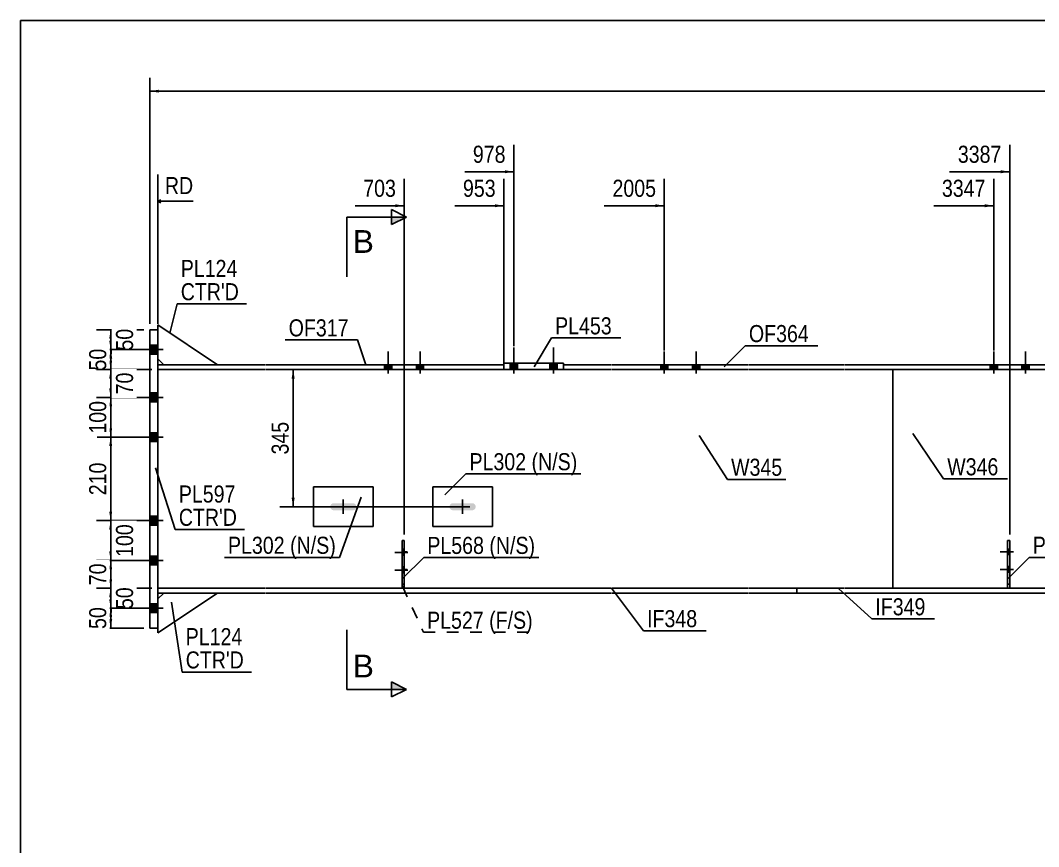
# Model space of a CAD drawing. Header units: millimetres. Extents: x -26 to 377, y -200 to 77.
# Drawn here: x -23 to 147.7, y -61.6 to 76.9 of the extents above; entities that cross this region are included whole.
import ezdxf

# ---------------------------------------------------------------- set-up
doc = ezdxf.new("R2010")
doc.units = ezdxf.units.MM
doc.linetypes.add('DXK_LINE_DOT1', pattern=[1.8814, 0.9407, -0.9407])
doc.linetypes.add('DXK_LINE_DOT2', pattern=[3.9198, 1.9599, -1.9599])
doc.styles.add('Arial', font='ARIAL.TTF', dxfattribs={"height": 0.2})
doc.styles.add('Arial Narrow', font='ARIALN.TTF', dxfattribs={"height": 0.2})

# ---------------------------------------------------------------- blocks, each defined once
blk = doc.blocks.new('Unknown-627307288-1211')
at = {"color": 5, "linetype": 'Continuous'}
for p, q in [((376.96, 76.87), (-23.04, 76.87)), ((-23.04, 76.87), (-23.04, -200.13))]:
    blk.add_line(p, q, dxfattribs=at)
blk = doc.blocks.new('Part-627307288-1352 - 1232')
at = {"color": 2, "linetype": 'Continuous'}
blk.add_line((123.25, -18.33), (123.25, 18.33), dxfattribs=at)
at = {"color": 7, "linetype": 'DXK_LINE_DOT1'}
for p, q in [((123.25, 18.33), (131.25, 18.33)), ((131.35, 18.33), (154.28, 18.33)), ((131.25, -18.33), (123.25, -18.33)), ((154.28, -18.33), (131.35, -18.33))]:
    blk.add_line(p, q, dxfattribs=at)
blk = doc.blocks.new('Bolt-627307288-1235 - 1232')
at = {"linetype": 'Continuous'}
for points in [[(142.82, -12.7), (142.82, -11.76), (142.48, -11.76), (142.48, -12.7)], [(142.82, -15.65), (142.82, -14.71), (142.48, -14.71), (142.48, -15.65)]]:
    blk.add_hatch(color=3, dxfattribs=at).paths.add_polyline_path(points)
at = {"color": 3, "linetype": 'Continuous'}
for p, q in [((142.82, -11.76), (142.48, -11.76)), ((143.45, -12.23), (141.25, -12.23)), ((142.82, -12.7), (142.48, -12.7)), ((143.45, -15.18), (141.25, -15.18)), ((142.82, -14.71), (142.48, -14.71)), ((142.82, -15.65), (142.48, -15.65))]:
    blk.add_line(p, q, dxfattribs=at)
blk = doc.blocks.new('Bolt-627307288-1236 - 1232')
at = {"color": 3, "linetype": 'DXK_LINE_DOT2'}
for p, q in [((142.82, -11.76), (142.48, -11.76)), ((143.35, -12.23), (142.48, -12.23)), ((142.82, -12.7), (142.48, -12.7)), ((142.82, -14.71), (142.48, -14.71)), ((143.35, -15.18), (142.48, -15.18)), ((142.82, -15.65), (142.48, -15.65))]:
    blk.add_line(p, q, dxfattribs=at)
blk = doc.blocks.new('Part-627307288-1543 - 1232')
at = {"color": 2, "linetype": 'Continuous'}
for p, q in [((0, 25), (0, 25.8)), ((0, 25.8), (10, 19.13)), ((0, 20.13), (1, 19.13))]:
    blk.add_line(p, q, dxfattribs=at)
at = {"color": 7, "linetype": 'DXK_LINE_DOT1'}
for p, q in [((0, 25), (0, 20.13)), ((10, 19.13), (1, 19.13))]:
    blk.add_line(p, q, dxfattribs=at)
blk = doc.blocks.new('Part-627307288-1286 - 1232')
at = {"color": 2, "linetype": 'Continuous'}
for p, q in [((46.1, -8), (46.1, -1.34)), ((46.1, -1.34), (56.1, -1.34)), ((56.1, -1.34), (56.1, -8)), ((56.1, -8), (46.1, -8))]:
    blk.add_line(p, q, dxfattribs=at)
blk = doc.blocks.new('Part-627307288-1308 - 1232')
at = {"color": 2, "linetype": 'Continuous'}
for p, q in [((68.02, 19.13), (68.02, 18.33)), ((68.02, 19.13), (76.02, 19.13)), ((76.12, 19.13), (99.05, 19.13)), ((99.15, 19.13), (115.15, 19.13)), ((115.25, 19.13), (131.25, 19.13)), ((131.35, 19.13), (154.28, 19.13)), ((154.38, 19.13), (162.38, 19.13)), ((162.38, 19.13), (162.38, 18.33)), ((68.02, 18.33), (76.02, 18.33)), ((76.12, 18.33), (99.05, 18.33)), ((99.15, 18.33), (115.15, 18.33)), ((115.25, 18.33), (131.25, 18.33)), ((131.35, 18.33), (154.28, 18.33)), ((154.38, 18.33), (162.38, 18.33))]:
    blk.add_line(p, q, dxfattribs=at)
blk = doc.blocks.new('Part-627307288-1330 - 1232')
at = {"color": 2, "linetype": 'Continuous'}
for p, q in [((0, -18.33), (18, -18.33)), ((18.1, -18.33), (76.02, -18.33)), ((76.12, -18.33), (99.05, -18.33)), ((99.15, -18.33), (107.15, -18.33)), ((107.15, -19.13), (107.15, -18.33)), ((0, -19.13), (18, -19.13)), ((18.1, -19.13), (76.02, -19.13)), ((76.12, -19.13), (99.05, -19.13)), ((99.15, -19.13), (107.15, -19.13))]:
    blk.add_line(p, q, dxfattribs=at)
at = {"color": 7, "linetype": 'DXK_LINE_DOT1'}
blk.add_line((0, -19.13), (0, -18.33), dxfattribs=at)
blk = doc.blocks.new('Bolt-627307288-1720 - 1232')
at = {"linetype": 'Continuous'}
blk.add_hatch(color=3, dxfattribs=at).paths.add_polyline_path([(33.12, -5.09), (33.25, -4.9), (33.3, -4.67), (33.25, -4.44), (33.12, -4.25), (32.93, -4.12), (32.7, -4.07), (29.5, -4.07), (29.27, -4.12), (29.08, -4.25), (28.95, -4.44), (28.9, -4.67), (28.95, -4.9), (29.08, -5.09), (29.27, -5.22), (29.5, -5.27), (32.7, -5.27), (32.93, -5.22)])
at = {"color": 3, "linetype": 'Continuous'}
for p, q in [((29.9, -4.67), (32.3, -4.67)), ((31.1, -5.87), (31.1, -3.47))]:
    blk.add_line(p, q, dxfattribs=at)
blk = doc.blocks.new('Part-627307288-1514 - 1232')
at = {"color": 2, "linetype": 'Continuous'}
for p, q in [((-1.33, 25), (0, 25)), ((-1.33, 25), (-1.33, -25)), ((0, 25), (0, -25)), ((0, -25), (-1.33, -25))]:
    blk.add_line(p, q, dxfattribs=at)
blk = doc.blocks.new('Bolt-627307288-1740 - 1232')
at = {"linetype": 'Continuous'}
for points in [[(41.3, -12.8), (41.3, -11.86), (40.97, -11.86), (40.97, -12.8)], [(41.3, -15.75), (41.3, -14.81), (40.97, -14.81), (40.97, -15.75)]]:
    blk.add_hatch(color=3, dxfattribs=at).paths.add_polyline_path(points)
at = {"color": 3, "linetype": 'Continuous'}
for p, q in [((41.3, -11.86), (40.97, -11.86)), ((41.93, -12.33), (39.73, -12.33)), ((41.3, -12.8), (40.97, -12.8)), ((41.93, -15.28), (39.73, -15.28)), ((41.3, -14.81), (40.97, -14.81)), ((41.3, -15.75), (40.97, -15.75))]:
    blk.add_line(p, q, dxfattribs=at)
blk = doc.blocks.new('Part-627307288-1548 - 1232')
at = {"color": 2, "linetype": 'Continuous'}
for p, q in [((10, -19.13), (0, -25.8)), ((1, -19.13), (0, -20.13)), ((0, -25.8), (0, -25))]:
    blk.add_line(p, q, dxfattribs=at)
at = {"color": 7, "linetype": 'DXK_LINE_DOT1'}
for p, q in [((0, -20.13), (0, -25)), ((1, -19.13), (10, -19.13))]:
    blk.add_line(p, q, dxfattribs=at)
blk = doc.blocks.new('Part-627307288-1614 - 1232')
at = {"color": 2, "linetype": 'Continuous'}
for p, q in [((68.02, 19.4), (58.02, 19.4)), ((58.02, 19.4), (58.02, 18.33)), ((68.02, 18.33), (68.02, 19.4)), ((58.02, 18.33), (68.02, 18.33))]:
    blk.add_line(p, q, dxfattribs=at)
blk = doc.blocks.new('Part-627307288-1636 - 1232')
at = {"color": 2, "linetype": 'Continuous'}
for p, q in [((107.15, -19.13), (107.15, -18.33)), ((107.15, -18.33), (115.15, -18.33)), ((115.25, -18.33), (131.25, -18.33)), ((131.35, -18.33), (154.28, -18.33)), ((115.15, -19.13), (107.15, -19.13)), ((131.25, -19.13), (115.25, -19.13)), ((154.28, -19.13), (131.35, -19.13))]:
    blk.add_line(p, q, dxfattribs=at)
blk = doc.blocks.new('Part-627307288-1706 - 1232')
at = {"color": 7, "linetype": 'DXK_LINE_DOT1'}
for p, q in [((0, 18.33), (0, -18.33)), ((0, 18.33), (18, 18.33)), ((18.1, 18.33), (76.02, 18.33)), ((76.12, 18.33), (99.05, 18.33)), ((99.15, 18.33), (115.15, 18.33)), ((115.25, 18.33), (123.25, 18.33)), ((0, -18.33), (18, -18.33)), ((18.1, -18.33), (76.02, -18.33)), ((76.12, -18.33), (99.05, -18.33)), ((99.15, -18.33), (115.15, -18.33)), ((115.25, -18.33), (123.25, -18.33))]:
    blk.add_line(p, q, dxfattribs=at)
at = {"color": 2, "linetype": 'Continuous'}
blk.add_line((123.25, 18.33), (123.25, -18.33), dxfattribs=at)
blk = doc.blocks.new('Bolt-627307288-1708 - 1232')
at = {"linetype": 'Continuous'}
for points in [[(59.08, 18.33), (60.28, 18.33), (60.28, 19.4), (59.08, 19.4)], [(59.08, 18.33), (60.28, 18.33), (60.28, 19.4), (59.08, 19.4)], [(65.75, 18.33), (66.95, 18.33), (66.95, 19.4), (65.75, 19.4)], [(65.75, 18.33), (66.95, 18.33), (66.95, 19.4), (65.75, 19.4)]]:
    blk.add_hatch(color=3, dxfattribs=at).paths.add_polyline_path(points)
at = {"color": 3, "linetype": 'Continuous'}
for p, q in [((59.68, 17.67), (59.68, 22)), ((59.68, 17.67), (59.68, 22)), ((66.35, 17.67), (66.35, 22)), ((66.35, 17.67), (66.35, 22)), ((59.08, 18.33), (59.08, 19.4)), ((59.08, 18.33), (59.08, 19.4)), ((60.28, 18.33), (60.28, 19.4)), ((60.28, 18.33), (60.28, 19.4)), ((65.75, 18.33), (65.75, 19.4)), ((65.75, 18.33), (65.75, 19.4)), ((66.95, 18.33), (66.95, 19.4)), ((66.95, 18.33), (66.95, 19.4))]:
    blk.add_line(p, q, dxfattribs=at)
blk = doc.blocks.new('Bolt-627307288-1717 - 1232')
at = {"linetype": 'Continuous'}
blk.add_hatch(color=3, dxfattribs=at).paths.add_polyline_path([(53.12, -5.09), (53.25, -4.9), (53.3, -4.67), (53.25, -4.44), (53.12, -4.25), (52.93, -4.12), (52.7, -4.07), (49.5, -4.07), (49.27, -4.12), (49.08, -4.25), (48.95, -4.44), (48.9, -4.67), (48.95, -4.9), (49.08, -5.09), (49.27, -5.22), (49.5, -5.27), (52.7, -5.27), (52.93, -5.22)])
at = {"color": 3, "linetype": 'Continuous'}
for p, q in [((49.9, -4.67), (52.3, -4.67)), ((51.1, -5.87), (51.1, -3.47))]:
    blk.add_line(p, q, dxfattribs=at)
blk = doc.blocks.new('Part-627307288-1727 - 1232')
at = {"color": 2, "linetype": 'Continuous'}
for p, q in [((26.1, -8), (26.1, -1.34)), ((26.1, -1.34), (36.1, -1.34)), ((36.1, -1.34), (36.1, -8)), ((36.1, -8), (26.1, -8))]:
    blk.add_line(p, q, dxfattribs=at)
blk = doc.blocks.new('Part-627307288-1732 - 1232')
at = {"color": 7, "linetype": 'DXK_LINE_DOT1'}
for p, q in [((40.97, -18.33), (40.97, -10.33)), ((40.97, -10.33), (41.3, -10.33)), ((41.3, -18.33), (41.3, -10.33)), ((40.97, -17.67), (41.3, -17.67)), ((41.3, -18.33), (40.97, -18.33))]:
    blk.add_line(p, q, dxfattribs=at)
blk = doc.blocks.new('Part-627307288-1737 - 1232')
at = {"color": 2, "linetype": 'Continuous'}
for p, q in [((40.97, -18.33), (40.97, -10.33)), ((40.97, -10.33), (41.3, -10.33)), ((41.3, -18.33), (41.3, -10.33))]:
    blk.add_line(p, q, dxfattribs=at)
blk = doc.blocks.new('Bolt-627307288-1739 - 1232')
at = {"color": 3, "linetype": 'DXK_LINE_DOT2'}
for p, q in [((41.3, -11.78), (40.97, -11.78)), ((41.83, -12.25), (40.97, -12.25)), ((41.3, -12.72), (40.97, -12.72)), ((41.3, -14.73), (40.97, -14.73)), ((41.83, -15.2), (40.97, -15.2)), ((41.3, -15.67), (40.97, -15.67))]:
    blk.add_line(p, q, dxfattribs=at)
blk = doc.blocks.new('Bolt-627307288-1741 - 1232')
at = {"linetype": 'Continuous'}
for points in [[(-1.33, 22.4), (-1.33, 20.93), (0, 20.93), (0, 22.4)], [(-1.33, 22.4), (-1.33, 20.93), (0, 20.93), (0, 22.4)], [(-1.33, 14.4), (-1.33, 12.93), (0, 12.93), (0, 14.4)], [(-1.33, 14.4), (-1.33, 12.93), (0, 12.93), (0, 14.4)], [(-1.33, 7.73), (-1.33, 6.27), (0, 6.27), (0, 7.73)], [(-1.33, 7.73), (-1.33, 6.27), (0, 6.27), (0, 7.73)], [(-1.33, -6.27), (-1.33, -7.73), (0, -7.73), (0, -6.27)], [(-1.33, -6.27), (-1.33, -7.73), (0, -7.73), (0, -6.27)], [(-1.33, -12.93), (-1.33, -14.4), (0, -14.4), (0, -12.93)], [(-1.33, -12.93), (-1.33, -14.4), (0, -14.4), (0, -12.93)], [(-1.33, -20.93), (-1.33, -22.4), (0, -22.4), (0, -20.93)], [(-1.33, -20.93), (-1.33, -22.4), (0, -22.4), (0, -20.93)]]:
    blk.add_hatch(color=3, dxfattribs=at).paths.add_polyline_path(points)
at = {"color": 3, "linetype": 'Continuous'}
for p, q in [((0, 22.4), (-1.33, 22.4)), ((0, 22.4), (-1.33, 22.4)), ((0.89, 21.67), (-5.33, 21.67)), ((0.89, 21.67), (-5.33, 21.67)), ((0, 20.93), (-1.33, 20.93)), ((0, 20.93), (-1.33, 20.93)), ((0.89, 13.67), (-5.33, 13.67)), ((0.89, 13.67), (-5.33, 13.67)), ((0, 14.4), (-1.33, 14.4)), ((0, 14.4), (-1.33, 14.4)), ((0, 12.93), (-1.33, 12.93)), ((0, 12.93), (-1.33, 12.93)), ((0.89, 7), (-5.33, 7)), ((0.89, 7), (-5.33, 7)), ((0, 7.73), (-1.33, 7.73)), ((0, 7.73), (-1.33, 7.73)), ((0, 6.27), (-1.33, 6.27)), ((0, 6.27), (-1.33, 6.27)), ((0, -6.27), (-1.33, -6.27)), ((0, -6.27), (-1.33, -6.27)), ((0.89, -7), (-5.33, -7)), ((0.89, -7), (-5.33, -7)), ((0, -7.73), (-1.33, -7.73)), ((0, -7.73), (-1.33, -7.73)), ((0, -12.93), (-1.33, -12.93)), ((0, -12.93), (-1.33, -12.93)), ((0.89, -13.67), (-5.33, -13.67)), ((0.89, -13.67), (-5.33, -13.67)), ((0, -14.4), (-1.33, -14.4)), ((0, -14.4), (-1.33, -14.4)), ((0.89, -21.67), (-5.33, -21.67)), ((0.89, -21.67), (-5.33, -21.67)), ((0, -20.93), (-1.33, -20.93)), ((0, -20.93), (-1.33, -20.93)), ((0, -22.4), (-1.33, -22.4)), ((0, -22.4), (-1.33, -22.4))]:
    blk.add_line(p, q, dxfattribs=at)
blk = doc.blocks.new('Part-627307288-1763 - 1232')
at = {"color": 2, "linetype": 'Continuous'}
for p, q in [((18, 19.13), (0, 19.13)), ((58.02, 19.13), (18.1, 19.13)), ((58.02, 18.33), (58.02, 19.13)), ((0, 18.33), (18, 18.33)), ((18.1, 18.33), (58.02, 18.33))]:
    blk.add_line(p, q, dxfattribs=at)
at = {"color": 7, "linetype": 'DXK_LINE_DOT1'}
blk.add_line((0, 19.13), (0, 18.33), dxfattribs=at)
blk = doc.blocks.new('Part-627307288-1800 - 1232')
at = {"color": 7, "linetype": 'DXK_LINE_DOT1'}
for p, q in [((142.48, -18.31), (142.48, -10.31)), ((142.48, -10.31), (142.82, -10.31)), ((142.82, -18.31), (142.82, -10.31)), ((142.48, -17.65), (142.82, -17.65)), ((142.82, -18.31), (142.48, -18.31))]:
    blk.add_line(p, q, dxfattribs=at)
blk = doc.blocks.new('Part-627307288-1805 - 1232')
at = {"color": 2, "linetype": 'Continuous'}
for p, q in [((142.48, -18.31), (142.48, -10.31)), ((142.48, -10.31), (142.82, -10.31)), ((142.82, -18.31), (142.82, -10.31)), ((142.82, -18.31), (142.48, -18.31))]:
    blk.add_line(p, q, dxfattribs=at)
blk = doc.blocks.new('Bolt-627307288-6347 - 1232')
at = {"linetype": 'Continuous'}
for points in [[(39.23, 19.13), (38.03, 19.13), (38.03, 18.33), (39.23, 18.33)], [(39.23, 19.13), (38.03, 19.13), (38.03, 18.33), (39.23, 18.33)], [(44.57, 19.13), (43.37, 19.13), (43.37, 18.33), (44.57, 18.33)], [(44.57, 19.13), (43.37, 19.13), (43.37, 18.33), (44.57, 18.33)]]:
    blk.add_hatch(color=3, dxfattribs=at).paths.add_polyline_path(points)
at = {"color": 3, "linetype": 'Continuous'}
for p, q in [((38.63, 17.67), (38.63, 21.33)), ((38.63, 17.67), (38.63, 21.33)), ((43.97, 17.67), (43.97, 21.33)), ((43.97, 17.67), (43.97, 21.33)), ((38.03, 18.33), (38.03, 19.13)), ((38.03, 18.33), (38.03, 19.13)), ((39.23, 18.33), (39.23, 19.13)), ((39.23, 18.33), (39.23, 19.13)), ((43.37, 18.33), (43.37, 19.13)), ((43.37, 18.33), (43.37, 19.13)), ((44.57, 18.33), (44.57, 19.13)), ((44.57, 18.33), (44.57, 19.13))]:
    blk.add_line(p, q, dxfattribs=at)
blk = doc.blocks.new('Bolt-627307288-6358 - 1232')
at = {"linetype": 'Continuous'}
for points in [[(140.75, 19.13), (139.55, 19.13), (139.55, 18.33), (140.75, 18.33)], [(140.75, 19.13), (139.55, 19.13), (139.55, 18.33), (140.75, 18.33)], [(146.08, 19.13), (144.88, 19.13), (144.88, 18.33), (146.08, 18.33)], [(146.08, 19.13), (144.88, 19.13), (144.88, 18.33), (146.08, 18.33)]]:
    blk.add_hatch(color=3, dxfattribs=at).paths.add_polyline_path(points)
at = {"color": 3, "linetype": 'Continuous'}
for p, q in [((140.15, 17.67), (140.15, 21.33)), ((140.15, 17.67), (140.15, 21.33)), ((145.48, 17.67), (145.48, 21.33)), ((145.48, 17.67), (145.48, 21.33)), ((139.55, 18.33), (139.55, 19.13)), ((139.55, 18.33), (139.55, 19.13)), ((140.75, 18.33), (140.75, 19.13)), ((140.75, 18.33), (140.75, 19.13)), ((144.88, 18.33), (144.88, 19.13)), ((144.88, 18.33), (144.88, 19.13)), ((146.08, 18.33), (146.08, 19.13)), ((146.08, 18.33), (146.08, 19.13))]:
    blk.add_line(p, q, dxfattribs=at)
blk = doc.blocks.new('Bolt-627307288-6364 - 1232')
at = {"linetype": 'Continuous'}
for points in [[(85.52, 19.13), (84.32, 19.13), (84.32, 18.33), (85.52, 18.33)], [(85.52, 19.13), (84.32, 19.13), (84.32, 18.33), (85.52, 18.33)], [(90.85, 19.13), (89.65, 19.13), (89.65, 18.33), (90.85, 18.33)], [(90.85, 19.13), (89.65, 19.13), (89.65, 18.33), (90.85, 18.33)]]:
    blk.add_hatch(color=3, dxfattribs=at).paths.add_polyline_path(points)
at = {"color": 3, "linetype": 'Continuous'}
for p, q in [((84.92, 17.67), (84.92, 21.33)), ((84.92, 17.67), (84.92, 21.33)), ((90.25, 17.67), (90.25, 21.33)), ((90.25, 17.67), (90.25, 21.33)), ((84.32, 18.33), (84.32, 19.13)), ((84.32, 18.33), (84.32, 19.13)), ((85.52, 18.33), (85.52, 19.13)), ((85.52, 18.33), (85.52, 19.13)), ((89.65, 18.33), (89.65, 19.13)), ((89.65, 18.33), (89.65, 19.13)), ((90.85, 18.33), (90.85, 19.13)), ((90.85, 18.33), (90.85, 19.13))]:
    blk.add_line(p, q, dxfattribs=at)
blk = doc.blocks.new('StraightDimension-627307288-5131 - 1232')
at = {"linetype": 'Continuous'}
for points in [[(-8.15, 12.17), (-7.9, 13.67), (-7.65, 12.17)], [(-7.65, 8.5), (-7.9, 7), (-8.15, 8.5)]]:
    blk.add_hatch(color=7, dxfattribs=at).paths.add_polyline_path(points)
at = {"color": 7, "linetype": 'Continuous'}
for p, q in [((-1, 13.67), (-10.15, 13.67)), ((-7.9, 7), (-7.9, 13.67)), ((-1, 7), (-10.15, 7))]:
    blk.add_line(p, q, dxfattribs=at)
at = {"color": 0}
blk.add_wipeout([(-8.05, 13.68), (-12.25, 13.68), (-12.25, 6.99), (-8.05, 6.99)], dxfattribs=at)
at = {"color": 3, "style": 'Arial Narrow'}
blk.add_text('100', height=2.863, rotation=90.0002, dxfattribs=at).set_placement((-8.65, 7.59))
blk = doc.blocks.new('StraightDimension-627307288-9044 - 1232')
at = {"linetype": 'Continuous'}
blk.add_hatch(color=7, dxfattribs=at).paths.add_polyline_path([(58.18, 51.74), (59.68, 51.49), (58.18, 51.24)])
at = {"color": 7, "linetype": 'Continuous'}
for p, q in [((59.68, 22.23), (59.68, 55.99)), ((51.45, 51.49), (59.68, 51.49))]:
    blk.add_line(p, q, dxfattribs=at)
at = {"color": 0}
blk.add_wipeout([(58.91, 52.39), (58.91, 56.59), (52.22, 56.59), (52.22, 52.39)], dxfattribs=at)
at = {"color": 3, "style": 'Arial Narrow'}
blk.add_text('978', height=2.863, dxfattribs=at).set_placement((52.82, 52.99))
blk = doc.blocks.new('StraightDimension-627307288-5128 - 1232')
at = {"linetype": 'Continuous'}
for points in [[(-8.15, 23.5), (-7.9, 25), (-7.65, 23.5)], [(-7.65, 23.17), (-7.9, 21.67), (-8.15, 23.17)]]:
    blk.add_hatch(color=7, dxfattribs=at).paths.add_polyline_path(points)
at = {"color": 7, "linetype": 'Continuous'}
for p, q in [((-2.33, 25), (-10.3, 25)), ((-7.9, 21.67), (-7.9, 25)), ((-1, 21.67), (-10.3, 21.67))]:
    blk.add_line(p, q, dxfattribs=at)
at = {"color": 0}
blk.add_wipeout([(-3.55, 25.76), (-7.75, 25.76), (-7.75, 20.91), (-3.55, 20.91)], dxfattribs=at)
at = {"color": 3, "style": 'Arial Narrow'}
blk.add_text('50', height=2.863, rotation=90.0002, dxfattribs=at).set_placement((-4.15, 21.51))
blk = doc.blocks.new('StraightDimension-627307288-7084 - 1232')
at = {"linetype": 'Continuous'}
blk.add_hatch(color=7, dxfattribs=at).paths.add_polyline_path([(0.17, 64.75), (-1.33, 65), (0.17, 65.25)])
at = {"color": 7, "linetype": 'Continuous'}
for p, q in [((-1.33, 26), (-1.33, 67.25)), ((-1.33, 65), (353.97, 65))]:
    blk.add_line(p, q, dxfattribs=at)
blk = doc.blocks.new('StraightDimension-627307288-5129 - 1232')
at = {"linetype": 'Continuous'}
for points in [[(-8.15, 20.17), (-7.9, 21.67), (-7.65, 20.17)], [(-7.65, 19.83), (-7.9, 18.33), (-8.15, 19.83)]]:
    blk.add_hatch(color=7, dxfattribs=at).paths.add_polyline_path(points)
at = {"color": 7, "linetype": 'Continuous'}
for p, q in [((-1, 21.67), (-10.15, 21.67)), ((-7.9, 18.33), (-7.9, 21.67)), ((-1, 18.33), (-10.15, 18.33))]:
    blk.add_line(p, q, dxfattribs=at)
at = {"color": 0}
blk.add_wipeout([(-8.05, 22.43), (-12.25, 22.43), (-12.25, 17.57), (-8.05, 17.57)], dxfattribs=at)
at = {"color": 3, "style": 'Arial Narrow'}
blk.add_text('50', height=2.863, rotation=90.0002, dxfattribs=at).set_placement((-8.65, 18.17))
blk = doc.blocks.new('StraightDimension-627307288-5130 - 1232')
at = {"linetype": 'Continuous'}
for points in [[(-8.15, 16.83), (-7.9, 18.33), (-7.65, 16.83)], [(-7.65, 15.17), (-7.9, 13.67), (-8.15, 15.17)]]:
    blk.add_hatch(color=7, dxfattribs=at).paths.add_polyline_path(points)
at = {"color": 7, "linetype": 'Continuous'}
for p, q in [((-1, 18.33), (-10.3, 18.33)), ((-7.9, 13.67), (-7.9, 18.33)), ((-1, 13.67), (-10.3, 13.67))]:
    blk.add_line(p, q, dxfattribs=at)
at = {"color": 0}
blk.add_wipeout([(-3.55, 18.43), (-7.75, 18.43), (-7.75, 13.57), (-3.55, 13.57)], dxfattribs=at)
at = {"color": 3, "style": 'Arial Narrow'}
blk.add_text('70', height=2.863, rotation=90.0002, dxfattribs=at).set_placement((-4.15, 14.17))
blk = doc.blocks.new('StraightDimension-627307288-5132 - 1232')
at = {"linetype": 'Continuous'}
for points in [[(-8.15, 5.5), (-7.9, 7), (-7.65, 5.5)], [(-7.65, -5.5), (-7.9, -7), (-8.15, -5.5)]]:
    blk.add_hatch(color=7, dxfattribs=at).paths.add_polyline_path(points)
at = {"color": 7, "linetype": 'Continuous'}
for p, q in [((-1, 7), (-10.15, 7)), ((-7.9, -7), (-7.9, 7)), ((-1, -7), (-10.15, -7))]:
    blk.add_line(p, q, dxfattribs=at)
at = {"color": 0}
blk.add_wipeout([(-8.05, 3.34), (-12.25, 3.34), (-12.25, -3.34), (-8.05, -3.34)], dxfattribs=at)
at = {"color": 3, "style": 'Arial Narrow'}
blk.add_text('210', height=2.863, rotation=90.0002, dxfattribs=at).set_placement((-8.65, -2.74))
blk = doc.blocks.new('StraightDimension-627307288-5133 - 1232')
at = {"linetype": 'Continuous'}
for points in [[(-8.15, -8.5), (-7.9, -7), (-7.65, -8.5)], [(-7.65, -12.17), (-7.9, -13.67), (-8.15, -12.17)]]:
    blk.add_hatch(color=7, dxfattribs=at).paths.add_polyline_path(points)
at = {"color": 7, "linetype": 'Continuous'}
for p, q in [((-1, -7), (-10.3, -7)), ((-7.9, -13.67), (-7.9, -7)), ((-0.11, -13.67), (-10.3, -13.67))]:
    blk.add_line(p, q, dxfattribs=at)
at = {"color": 0}
blk.add_wipeout([(-3.55, -6.99), (-7.75, -6.99), (-7.75, -13.68), (-3.55, -13.68)], dxfattribs=at)
at = {"color": 3, "style": 'Arial Narrow'}
blk.add_text('100', height=2.863, rotation=90.0002, dxfattribs=at).set_placement((-4.15, -13.08))
blk = doc.blocks.new('StraightDimension-627307288-5134 - 1232')
at = {"linetype": 'Continuous'}
for points in [[(-8.15, -15.17), (-7.9, -13.67), (-7.65, -15.17)], [(-7.65, -16.83), (-7.9, -18.33), (-8.15, -16.83)]]:
    blk.add_hatch(color=7, dxfattribs=at).paths.add_polyline_path(points)
at = {"color": 7, "linetype": 'Continuous'}
for p, q in [((-0.11, -13.67), (-10.15, -13.67)), ((-7.9, -18.33), (-7.9, -13.67)), ((-1, -18.33), (-10.15, -18.33))]:
    blk.add_line(p, q, dxfattribs=at)
at = {"color": 0}
blk.add_wipeout([(-8.05, -13.57), (-12.25, -13.57), (-12.25, -18.43), (-8.05, -18.43)], dxfattribs=at)
at = {"color": 3, "style": 'Arial Narrow'}
blk.add_text('70', height=2.863, rotation=90.0002, dxfattribs=at).set_placement((-8.65, -17.83))
blk = doc.blocks.new('StraightDimension-627307288-9046 - 1232')
at = {"linetype": 'Continuous'}
blk.add_hatch(color=7, dxfattribs=at).paths.add_polyline_path([(39.8, 46.04), (41.3, 45.79), (39.8, 45.54)])
at = {"color": 7, "linetype": 'Continuous'}
for p, q in [((41.3, -9.33), (41.3, 50.29)), ((33.07, 45.79), (41.3, 45.79))]:
    blk.add_line(p, q, dxfattribs=at)
at = {"color": 0, "linetype": 'Continuous'}
blk.add_wipeout([(6.53, 47.14), (6.53, 51.34), (0.59, 51.34), (0.59, 47.14)], dxfattribs=at)
at = {"color": 7, "linetype": 'Continuous'}
for p, q in [((0, 26), (0, 51.04)), ((0.5, 46.79), (0, 46.54)), ((0.5, 46.29), (0, 46.54)), ((5.93, 46.54), (0, 46.54))]:
    blk.add_line(p, q, dxfattribs=at)
at = {"color": 3, "linetype": 'Continuous', "style": 'Arial Narrow'}
blk.add_text('RD', height=2.863, dxfattribs=at).set_placement((1.19, 47.74))
at = {"color": 0}
blk.add_wipeout([(40.53, 46.69), (40.53, 50.89), (33.84, 50.89), (33.84, 46.69)], dxfattribs=at)
at = {"color": 3, "style": 'Arial Narrow'}
blk.add_text('703', height=2.863, dxfattribs=at).set_placement((34.44, 47.29))
blk = doc.blocks.new('StraightDimension-627307288-5135 - 1232')
at = {"linetype": 'Continuous'}
for points in [[(-8.15, -19.83), (-7.9, -18.33), (-7.65, -19.83)], [(-7.65, -20.17), (-7.9, -21.67), (-8.15, -20.17)]]:
    blk.add_hatch(color=7, dxfattribs=at).paths.add_polyline_path(points)
at = {"color": 7, "linetype": 'Continuous'}
for p, q in [((-1, -18.33), (-10.3, -18.33)), ((-7.9, -21.67), (-7.9, -18.33)), ((-1, -21.67), (-10.3, -21.67))]:
    blk.add_line(p, q, dxfattribs=at)
at = {"color": 0}
blk.add_wipeout([(-3.55, -17.57), (-7.75, -17.57), (-7.75, -22.43), (-3.55, -22.43)], dxfattribs=at)
at = {"color": 3, "style": 'Arial Narrow'}
blk.add_text('50', height=2.863, rotation=90.0002, dxfattribs=at).set_placement((-4.15, -21.83))
blk = doc.blocks.new('StraightDimension-627307288-5136 - 1232')
at = {"linetype": 'Continuous'}
for points in [[(-8.15, -23.17), (-7.9, -21.67), (-7.65, -23.17)], [(-7.65, -23.5), (-7.9, -25), (-8.15, -23.5)]]:
    blk.add_hatch(color=7, dxfattribs=at).paths.add_polyline_path(points)
at = {"color": 7, "linetype": 'Continuous'}
for p, q in [((-1, -21.67), (-10.15, -21.67)), ((-7.9, -25), (-7.9, -21.67)), ((-2.33, -25), (-10.15, -25))]:
    blk.add_line(p, q, dxfattribs=at)
at = {"color": 0}
blk.add_wipeout([(-8.05, -20.91), (-12.25, -20.91), (-12.25, -25.76), (-8.05, -25.76)], dxfattribs=at)
at = {"color": 3, "style": 'Arial Narrow'}
blk.add_text('50', height=2.863, rotation=90.0002, dxfattribs=at).set_placement((-8.65, -25.16))
blk = doc.blocks.new('StraightDimension-627307288-5236 - 1232')
at = {"linetype": 'Continuous'}
for points in [[(22.44, 16.83), (22.69, 18.33), (22.94, 16.83)], [(22.94, -3.17), (22.69, -4.67), (22.44, -3.17)]]:
    blk.add_hatch(color=7, dxfattribs=at).paths.add_polyline_path(points)
at = {"color": 7, "linetype": 'Continuous'}
for p, q in [((31.81, 18.33), (20.44, 18.33)), ((22.69, -4.67), (22.69, 18.33)), ((50.1, -4.67), (20.44, -4.67))]:
    blk.add_line(p, q, dxfattribs=at)
at = {"color": 0}
blk.add_wipeout([(22.54, 10.17), (18.34, 10.17), (18.34, 3.49), (22.54, 3.49)], dxfattribs=at)
at = {"color": 3, "style": 'Arial Narrow'}
blk.add_text('345', height=2.863, rotation=90.0002, dxfattribs=at).set_placement((21.94, 4.09))
blk = doc.blocks.new('StraightDimension-627307288-9041 - 1232')
at = {"linetype": 'Continuous'}
blk.add_hatch(color=7, dxfattribs=at).paths.add_polyline_path([(141.32, 51.74), (142.82, 51.49), (141.32, 51.24)])
at = {"color": 7, "linetype": 'Continuous'}
for p, q in [((142.82, -9.31), (142.82, 55.99)), ((132.75, 51.49), (142.82, 51.49))]:
    blk.add_line(p, q, dxfattribs=at)
at = {"color": 0}
blk.add_wipeout([(142.04, 52.39), (142.04, 56.59), (133.53, 56.59), (133.53, 52.39)], dxfattribs=at)
at = {"color": 3, "style": 'Arial Narrow'}
blk.add_text('3387', height=2.863, dxfattribs=at).set_placement((134.13, 52.99))
blk = doc.blocks.new('StraightDimension-627307288-9042 - 1232')
at = {"linetype": 'Continuous'}
blk.add_hatch(color=7, dxfattribs=at).paths.add_polyline_path([(138.65, 46.04), (140.15, 45.79), (138.65, 45.54)])
at = {"color": 7, "linetype": 'Continuous'}
for p, q in [((140.15, 21.53), (140.15, 50.29)), ((130.09, 45.79), (140.15, 45.79))]:
    blk.add_line(p, q, dxfattribs=at)
at = {"color": 0}
blk.add_wipeout([(139.38, 46.69), (139.38, 50.89), (130.86, 50.89), (130.86, 46.69)], dxfattribs=at)
at = {"color": 3, "style": 'Arial Narrow'}
blk.add_text('3347', height=2.863, dxfattribs=at).set_placement((131.46, 47.29))
blk = doc.blocks.new('StraightDimension-627307288-9043 - 1232')
at = {"linetype": 'Continuous'}
blk.add_hatch(color=7, dxfattribs=at).paths.add_polyline_path([(83.42, 46.04), (84.92, 45.79), (83.42, 45.54)])
at = {"color": 7, "linetype": 'Continuous'}
for p, q in [((84.92, 21.53), (84.92, 50.29)), ((74.85, 45.79), (84.92, 45.79))]:
    blk.add_line(p, q, dxfattribs=at)
at = {"color": 0}
blk.add_wipeout([(84.14, 46.69), (84.14, 50.89), (75.63, 50.89), (75.63, 46.69)], dxfattribs=at)
at = {"color": 3, "style": 'Arial Narrow'}
blk.add_text('2005', height=2.863, dxfattribs=at).set_placement((76.23, 47.29))
blk = doc.blocks.new('StraightDimension-627307288-9045 - 1232')
at = {"linetype": 'Continuous'}
blk.add_hatch(color=7, dxfattribs=at).paths.add_polyline_path([(56.52, 46.04), (58.02, 45.79), (56.52, 45.54)])
at = {"color": 7, "linetype": 'Continuous'}
for p, q in [((58.02, 19.33), (58.02, 50.29)), ((49.78, 45.79), (58.02, 45.79))]:
    blk.add_line(p, q, dxfattribs=at)
at = {"color": 0}
blk.add_wipeout([(57.24, 46.69), (57.24, 50.89), (50.56, 50.89), (50.56, 46.69)], dxfattribs=at)
at = {"color": 3, "style": 'Arial Narrow'}
blk.add_text('953', height=2.863, dxfattribs=at).set_placement((51.16, 47.29))
blk = doc.blocks.new('Mark-627307288-1723 - 1232')
at = {"color": 0}
for points in [[(21.28, -12.56), (21.28, -9.56), (11.77, -9.56), (11.77, -12.56)], [(29.84, -12.56), (29.84, -9.56), (22.18, -9.56), (22.18, -12.56)]]:
    blk.add_wipeout(points, dxfattribs=at)
for points in [[(21.28, -12.56), (21.28, -9.56), (11.77, -9.56), (11.77, -12.56)], [(29.84, -12.56), (29.84, -9.56), (22.18, -9.56), (22.18, -12.56)]]:
    blk.add_wipeout(points, dxfattribs=at)
at = {"color": 7, "linetype": 'Continuous'}
for p in [(34.09, -3.06), (11.17, -13.16)]:
    blk.add_line(p, (30.44, -13.16), dxfattribs=at)
at = {"color": 3, "style": 'Arial Narrow'}
for s, p in [('PL302', (11.77, -12.56)), ('(N/', (22.18, -12.56)), ('S)', (26.56, -12.56))]:
    blk.add_text(s, height=2.863, dxfattribs=at).set_placement(p)
blk = doc.blocks.new('Mark-627307288-1304 - 1232')
at = {"color": 0}
blk.add_wipeout([(109.15, 22.93), (109.15, 25.93), (99.1, 25.93), (99.1, 22.93)], dxfattribs=at)
blk.add_wipeout([(109.15, 22.93), (109.15, 25.93), (99.1, 25.93), (99.1, 22.93)], dxfattribs=at)
at = {"color": 7, "linetype": 'Continuous'}
for p, q in [((94.97, 18.8), (98.5, 22.33)), ((98.5, 22.33), (110.65, 22.33))]:
    blk.add_line(p, q, dxfattribs=at)
at = {"color": 3, "style": 'Arial Narrow'}
blk.add_text('OF364', height=2.863, dxfattribs=at).set_placement((99.1, 22.93))
blk = doc.blocks.new('Mark-627307288-1326 - 1232')
at = {"color": 0}
blk.add_wipeout([(90.44, -24.86), (90.44, -21.86), (82.03, -21.86), (82.03, -24.86)], dxfattribs=at)
blk.add_wipeout([(90.44, -24.86), (90.44, -21.86), (82.03, -21.86), (82.03, -24.86)], dxfattribs=at)
at = {"color": 7, "linetype": 'Continuous'}
for p, q in [((76.09, -18.33), (81.43, -25.46)), ((81.43, -25.46), (91.94, -25.46))]:
    blk.add_line(p, q, dxfattribs=at)
at = {"color": 3, "style": 'Arial Narrow'}
blk.add_text('IF348', height=2.863, dxfattribs=at).set_placement((82.03, -24.86))
blk = doc.blocks.new('Mark-627307288-1348 - 1232')
at = {"color": 0}
blk.add_wipeout([(140.94, 0.6), (140.94, 3.6), (132.35, 3.6), (132.35, 0.6)], dxfattribs=at)
blk.add_wipeout([(140.94, 0.6), (140.94, 3.6), (132.35, 3.6), (132.35, 0.6)], dxfattribs=at)
at = {"color": 7, "linetype": 'Continuous'}
for p, q in [((126.6, 7.6), (131.75, 0)), ((131.75, 0), (142.44, 0))]:
    blk.add_line(p, q, dxfattribs=at)
at = {"color": 3, "style": 'Arial Narrow'}
blk.add_text('W346', height=2.863, dxfattribs=at).set_placement((132.35, 0.6))
blk = doc.blocks.new('Mark-627307288-1759 - 1232')
at = {"color": 7, "linetype": 'Continuous'}
blk.add_line((34.89, 19.13), (33.49, 23.29), dxfattribs=at)
at = {"color": 0}
blk.add_wipeout([(31.99, 23.89), (31.99, 26.89), (21.94, 26.89), (21.94, 23.89)], dxfattribs=at)
blk.add_wipeout([(31.99, 23.89), (31.99, 26.89), (21.94, 26.89), (21.94, 23.89)], dxfattribs=at)
at = {"color": 7, "linetype": 'Continuous'}
blk.add_line((21.34, 23.29), (33.49, 23.29), dxfattribs=at)
at = {"color": 3, "style": 'Arial Narrow'}
blk.add_text('OF317', height=2.863, dxfattribs=at).set_placement((21.94, 23.89))
blk = doc.blocks.new('Mark-627307288-1610 - 1232')
at = {"color": 0}
blk.add_wipeout([(76.11, 24.23), (76.11, 27.23), (66.61, 27.23), (66.61, 24.23)], dxfattribs=at)
blk.add_wipeout([(76.11, 24.23), (76.11, 27.23), (66.61, 27.23), (66.61, 24.23)], dxfattribs=at)
at = {"color": 7, "linetype": 'Continuous'}
for p, q in [((63.07, 18.77), (66.01, 23.63)), ((66.01, 23.63), (77.61, 23.63))]:
    blk.add_line(p, q, dxfattribs=at)
at = {"color": 3, "style": 'Arial Narrow'}
blk.add_text('PL453', height=2.863, dxfattribs=at).set_placement((66.61, 24.23))
blk = doc.blocks.new('Mark-627307288-1510 - 1232')
at = {"color": 0}
for points in [[(13.04, -3.97), (13.04, -0.97), (3.53, -0.97), (3.53, -3.97)], [(13.29, -7.87), (13.29, -4.87), (3.53, -4.87), (3.53, -7.87)]]:
    blk.add_wipeout(points, dxfattribs=at)
for points in [[(13.04, -3.97), (13.04, -0.97), (3.53, -0.97), (3.53, -3.97)], [(13.29, -7.87), (13.29, -4.87), (3.53, -4.87), (3.53, -7.87)]]:
    blk.add_wipeout(points, dxfattribs=at)
at = {"color": 7, "linetype": 'Continuous'}
for p, q in [((-0.39, 1.88), (2.93, -8.47)), ((2.93, -8.47), (14.54, -8.47))]:
    blk.add_line(p, q, dxfattribs=at)
at = {"color": 3, "style": 'Arial Narrow'}
blk.add_text('PL597', height=2.863, dxfattribs=at).set_placement((3.53, -3.97))
at = {"color": 1, "style": 'Arial Narrow'}
blk.add_text("CTR'D", height=2.863, dxfattribs=at).set_placement((3.53, -7.87))
blk = doc.blocks.new('Mark-627307288-1539 - 1232')
at = {"color": 0}
for points in [[(13.35, 33.85), (13.35, 36.85), (3.85, 36.85), (3.85, 33.85)], [(13.61, 29.95), (13.61, 32.95), (3.85, 32.95), (3.85, 29.95)]]:
    blk.add_wipeout(points, dxfattribs=at)
for points in [[(13.35, 33.85), (13.35, 36.85), (3.85, 36.85), (3.85, 33.85)], [(13.61, 29.95), (13.61, 32.95), (3.85, 32.95), (3.85, 29.95)]]:
    blk.add_wipeout(points, dxfattribs=at)
at = {"color": 7, "linetype": 'Continuous'}
for p, q in [((2.02, 24.45), (3.25, 29.35)), ((3.25, 29.35), (14.85, 29.35))]:
    blk.add_line(p, q, dxfattribs=at)
at = {"color": 3, "style": 'Arial Narrow'}
blk.add_text('PL124', height=2.863, dxfattribs=at).set_placement((3.85, 33.85))
at = {"color": 1, "style": 'Arial Narrow'}
blk.add_text("CTR'D", height=2.863, dxfattribs=at).set_placement((3.85, 29.95))
blk = doc.blocks.new('Mark-627307288-1544 - 1232')
at = {"color": 0}
for points in [[(14.19, -27.88), (14.19, -24.88), (4.68, -24.88), (4.68, -27.88)], [(14.44, -31.78), (14.44, -28.78), (4.68, -28.78), (4.68, -31.78)]]:
    blk.add_wipeout(points, dxfattribs=at)
for points in [[(14.19, -27.88), (14.19, -24.88), (4.68, -24.88), (4.68, -27.88)], [(14.44, -31.78), (14.44, -28.78), (4.68, -28.78), (4.68, -31.78)]]:
    blk.add_wipeout(points, dxfattribs=at)
at = {"color": 7, "linetype": 'Continuous'}
for p, q in [((2.3, -20.67), (4.08, -32.38)), ((4.08, -32.38), (15.69, -32.38))]:
    blk.add_line(p, q, dxfattribs=at)
at = {"color": 3, "style": 'Arial Narrow'}
blk.add_text('PL124', height=2.863, dxfattribs=at).set_placement((4.68, -27.88))
at = {"color": 1, "style": 'Arial Narrow'}
blk.add_text("CTR'D", height=2.863, dxfattribs=at).set_placement((4.68, -31.78))
blk = doc.blocks.new('Mark-627307288-1632 - 1232')
at = {"color": 0}
blk.add_wipeout([(128.7, -22.87), (128.7, -19.87), (120.3, -19.87), (120.3, -22.87)], dxfattribs=at)
blk.add_wipeout([(128.7, -22.87), (128.7, -19.87), (120.3, -19.87), (120.3, -22.87)], dxfattribs=at)
at = {"color": 7, "linetype": 'Continuous'}
for p, q in [((114.13, -18.36), (119.7, -23.47)), ((119.7, -23.47), (130.2, -23.47))]:
    blk.add_line(p, q, dxfattribs=at)
at = {"color": 3, "style": 'Arial Narrow'}
blk.add_text('IF349', height=2.863, dxfattribs=at).set_placement((120.3, -22.87))
blk = doc.blocks.new('Mark-627307288-1702 - 1232')
at = {"color": 0}
blk.add_wipeout([(104.69, 0.52), (104.69, 3.52), (96.11, 3.52), (96.11, 0.52)], dxfattribs=at)
blk.add_wipeout([(104.69, 0.52), (104.69, 3.52), (96.11, 3.52), (96.11, 0.52)], dxfattribs=at)
at = {"color": 7, "linetype": 'Continuous'}
for p, q in [((90.76, 7.3), (95.51, -0.08)), ((95.51, -0.08), (105.29, -0.08))]:
    blk.add_line(p, q, dxfattribs=at)
at = {"color": 3, "style": 'Arial Narrow'}
blk.add_text('W345', height=2.863, dxfattribs=at).set_placement((96.11, 0.52))
blk = doc.blocks.new('Mark-627307288-1728 - 1232')
at = {"color": 0}
for points in [[(54.65, -25.12), (54.65, -22.12), (45.15, -22.12), (45.15, -25.12)], [(62.85, -25.12), (62.85, -22.12), (55.55, -22.12), (55.55, -25.12)]]:
    blk.add_wipeout(points, dxfattribs=at)
for points in [[(54.65, -25.12), (54.65, -22.12), (45.15, -22.12), (45.15, -25.12)], [(62.85, -25.12), (62.85, -22.12), (55.55, -22.12), (55.55, -25.12)]]:
    blk.add_wipeout(points, dxfattribs=at)
at = {"color": 7, "linetype": 'DXK_LINE_DOT2'}
for p, q in [((41.01, -17.98), (44.55, -25.72)), ((44.55, -25.72), (63.45, -25.72))]:
    blk.add_line(p, q, dxfattribs=at)
at = {"color": 3, "style": 'Arial Narrow'}
for s, p in [('(F/', (55.55, -25.12)), ('S)', (59.56, -25.12)), ('PL527', (45.15, -25.12))]:
    blk.add_text(s, height=2.863, dxfattribs=at).set_placement(p)
blk = doc.blocks.new('Mark-627307288-1733 - 1232')
at = {"color": 0}
for points in [[(54.69, -12.58), (54.69, -9.58), (45.19, -9.58), (45.19, -12.58)], [(63.26, -12.58), (63.26, -9.58), (55.59, -9.58), (55.59, -12.58)]]:
    blk.add_wipeout(points, dxfattribs=at)
for points in [[(54.69, -12.58), (54.69, -9.58), (45.19, -9.58), (45.19, -12.58)], [(63.26, -12.58), (63.26, -9.58), (55.59, -9.58), (55.59, -12.58)]]:
    blk.add_wipeout(points, dxfattribs=at)
at = {"color": 7, "linetype": 'Continuous'}
for p, q in [((41.05, -16.71), (44.59, -13.18)), ((44.59, -13.18), (63.86, -13.18))]:
    blk.add_line(p, q, dxfattribs=at)
at = {"color": 3, "style": 'Arial Narrow'}
for s, p in [('PL568', (45.19, -12.58)), ('(N/', (55.59, -12.58)), ('S)', (59.97, -12.58))]:
    blk.add_text(s, height=2.863, dxfattribs=at).set_placement(p)
blk = doc.blocks.new('Mark-627307288-2513 - 1232')
at = {"color": 0}
for points in [[(61.76, 1.45), (61.76, 4.45), (52.26, 4.45), (52.26, 1.45)], [(70.32, 1.45), (70.32, 4.45), (62.66, 4.45), (62.66, 1.45)]]:
    blk.add_wipeout(points, dxfattribs=at)
for points in [[(61.76, 1.45), (61.76, 4.45), (52.26, 4.45), (52.26, 1.45)], [(70.32, 1.45), (70.32, 4.45), (62.66, 4.45), (62.66, 1.45)]]:
    blk.add_wipeout(points, dxfattribs=at)
at = {"color": 7, "linetype": 'Continuous'}
for p, q in [((48.12, -2.69), (51.66, 0.85)), ((51.66, 0.85), (70.92, 0.85))]:
    blk.add_line(p, q, dxfattribs=at)
at = {"color": 3, "style": 'Arial Narrow'}
for s, p in [('PL302', (52.26, 1.45)), ('(N/', (62.66, 1.45)), ('S)', (67.04, 1.45))]:
    blk.add_text(s, height=2.863, dxfattribs=at).set_placement(p)
blk = doc.blocks.new('SectionMark-627307288-2219 - 1232')
at = {"linetype": 'Continuous'}
for points in [[(39.17, 42.64), (39.17, 43.89), (41.67, 43.89)], [(39.17, -35.28), (39.17, -34.03), (41.67, -35.28)]]:
    blk.add_hatch(color=30, dxfattribs=at).paths.add_polyline_path(points)
at = {"color": 30, "linetype": 'Continuous'}
for p, q in [((39.17, 42.64), (39.17, 45.14)), ((39.17, 45.14), (41.67, 43.89)), ((31.67, 43.89), (31.67, 33.89)), ((31.67, 43.89), (41.67, 43.89)), ((41.67, 43.89), (39.17, 42.64)), ((31.67, -35.28), (31.67, -25.28)), ((41.67, -35.28), (39.17, -34.03)), ((39.17, -34.03), (39.17, -36.53)), ((31.67, -35.28), (41.67, -35.28)), ((41.67, -35.28), (39.17, -36.53))]:
    blk.add_line(p, q, dxfattribs=at)
at = {"color": 0, "linetype": 'Continuous'}
for points in [[(36.22, 37.89), (36.22, 41.89), (32.67, 41.89), (32.67, 37.89)], [(36.22, -33.28), (36.22, -29.28), (32.67, -29.28), (32.67, -33.28)]]:
    blk.add_wipeout(points, dxfattribs=at)
at = {"color": 96, "linetype": 'Continuous', "style": 'Arial'}
for p in [(32.67, 37.89), (32.67, -33.28)]:
    blk.add_text('B', height=3.82, dxfattribs=at).set_placement(p)
blk = doc.blocks.new('MarkSet-627307288-2275 - 1232')
at = {"color": 0}
for points in [[(156.21, -12.56), (156.21, -9.56), (146.7, -9.56), (146.7, -12.56)], [(161.49, -12.56), (161.49, -9.56), (157.11, -9.56), (157.11, -12.56)]]:
    blk.add_wipeout(points, dxfattribs=at)
for points in [[(156.21, -12.56), (156.21, -9.56), (146.7, -9.56), (146.7, -12.56)], [(161.49, -12.56), (161.49, -9.56), (157.11, -9.56), (157.11, -12.56)]]:
    blk.add_wipeout(points, dxfattribs=at)
at = {"color": 7, "linetype": 'Continuous'}
for p, q in [((142.57, -16.69), (146.1, -13.16)), ((146.1, -13.16), (162.09, -13.16))]:
    blk.add_line(p, q, dxfattribs=at)
at = {"color": 3, "style": 'Arial Narrow'}
for s, p in [('PL527', (146.7, -12.56)), ('BS', (157.11, -12.56))]:
    blk.add_text(s, height=2.863, dxfattribs=at).set_placement(p)

msp = doc.modelspace()

# ---------------------------------------------------------------- block references
for name in ['Unknown-627307288-1211', 'Part-627307288-1543 - 1232', 'Part-627307288-1514 - 1232', 'Bolt-627307288-1741 - 1232', 'Bolt-627307288-6347 - 1232', 'Bolt-627307288-1708 - 1232', 'Bolt-627307288-6364 - 1232', 'Bolt-627307288-6358 - 1232', 'Part-627307288-1763 - 1232', 'Part-627307288-1614 - 1232', 'Part-627307288-1308 - 1232', 'Part-627307288-1706 - 1232', 'Part-627307288-1352 - 1232', 'Part-627307288-1727 - 1232', 'Part-627307288-1286 - 1232', 'Bolt-627307288-1720 - 1232', 'Bolt-627307288-1717 - 1232', 'Bolt-627307288-1740 - 1232', 'Part-627307288-1732 - 1232', 'Part-627307288-1737 - 1232', 'Bolt-627307288-1739 - 1232', 'Bolt-627307288-1235 - 1232', 'Part-627307288-1800 - 1232', 'Part-627307288-1805 - 1232', 'Bolt-627307288-1236 - 1232', 'Part-627307288-1330 - 1232', 'Part-627307288-1636 - 1232', 'Part-627307288-1548 - 1232']:
    msp.add_blockref(name, (0, 0))

# ---------------------------------------------------------------- next in the draw order: block references
for name in ['StraightDimension-627307288-9044 - 1232', 'StraightDimension-627307288-5128 - 1232', 'StraightDimension-627307288-5131 - 1232', 'Mark-627307288-1702 - 1232', 'Mark-627307288-1728 - 1232', 'Mark-627307288-1326 - 1232', 'Mark-627307288-1632 - 1232', 'Mark-627307288-1544 - 1232']:
    msp.add_blockref(name, (0, 0))

# ---------------------------------------------------------------- next in the draw order: block references
for name in ['StraightDimension-627307288-7084 - 1232', 'StraightDimension-627307288-5129 - 1232', 'StraightDimension-627307288-5132 - 1232']:
    msp.add_blockref(name, (0, 0))

# ---------------------------------------------------------------- next in the draw order: block references
for name in ['StraightDimension-627307288-9041 - 1232', 'StraightDimension-627307288-9045 - 1232', 'StraightDimension-627307288-9043 - 1232', 'Mark-627307288-1304 - 1232', 'StraightDimension-627307288-5130 - 1232', 'StraightDimension-627307288-5133 - 1232']:
    msp.add_blockref(name, (0, 0))

# ---------------------------------------------------------------- next in the draw order: block references
for name in ['StraightDimension-627307288-9046 - 1232', 'StraightDimension-627307288-9042 - 1232', 'Mark-627307288-1610 - 1232', 'Mark-627307288-1348 - 1232', 'MarkSet-627307288-2275 - 1232', 'StraightDimension-627307288-5134 - 1232']:
    msp.add_blockref(name, (0, 0))

# ---------------------------------------------------------------- next in the draw order: block references
for name in ['Mark-627307288-1539 - 1232', 'StraightDimension-627307288-5236 - 1232', 'Mark-627307288-1733 - 1232', 'StraightDimension-627307288-5135 - 1232']:
    msp.add_blockref(name, (0, 0))

# ---------------------------------------------------------------- next in the draw order: block references
for name in ['Mark-627307288-1759 - 1232', 'Mark-627307288-2513 - 1232', 'Mark-627307288-1723 - 1232', 'StraightDimension-627307288-5136 - 1232']:
    msp.add_blockref(name, (0, 0))

# ---------------------------------------------------------------- next in the draw order: block references
for name in ['SectionMark-627307288-2219 - 1232', 'Mark-627307288-1510 - 1232']:
    msp.add_blockref(name, (0, 0))

doc.saveas('drawing.dxf')
